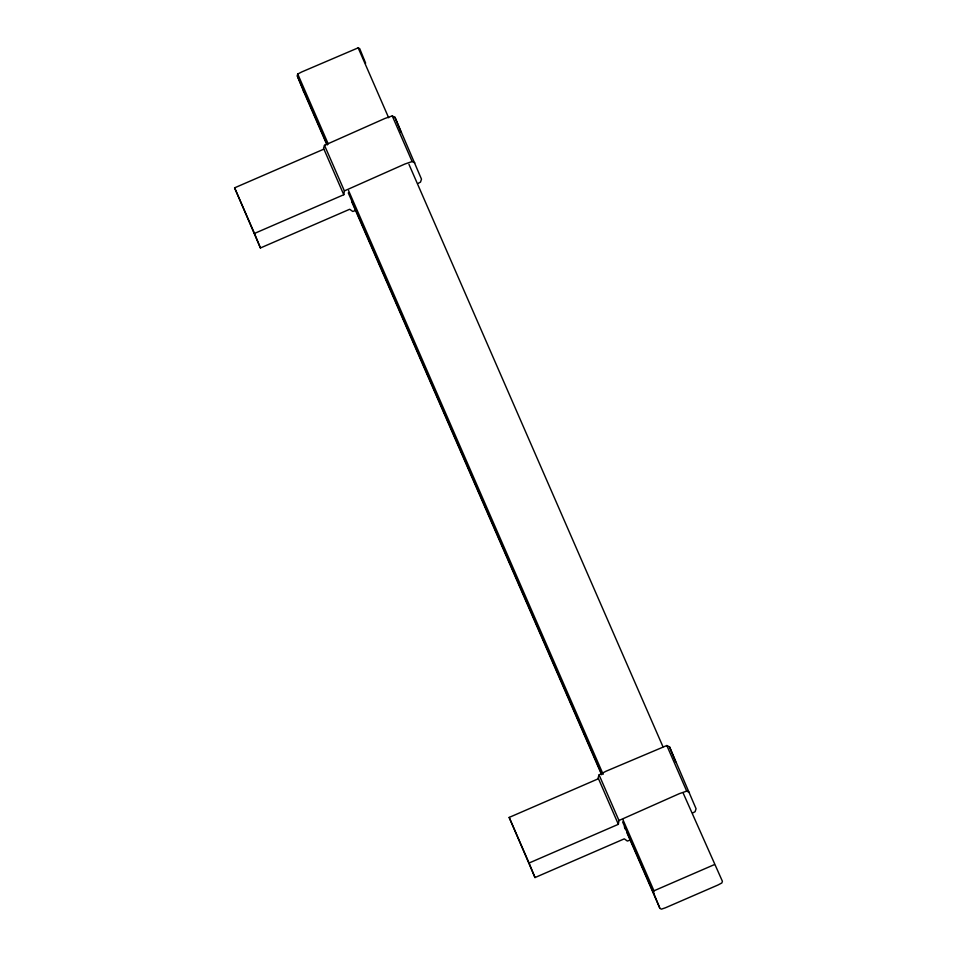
<?xml version="1.0" encoding="UTF-8"?>
<svg xmlns="http://www.w3.org/2000/svg" width="957" height="957" viewBox="0 0 957 957"><rect width="100%" height="100%" fill="white"/><g stroke="black" fill="none" stroke-linecap="round" stroke-linejoin="round"><path stroke-width="1.44" d="M365.646 63.198L359.7 48.616L358.169 47.85L301.611 72.002L297.747 74.048L297.196 75.711L303.692 91.621M418.233 183.313L420.518 182.105L421.487 179.15L394.966 117.292L392.25 115.941L384.929 118.453L324.495 145.308L323.538 148.263L343.778 194.726L254.49 233.436L260.424 247.971L349.7 209.26L352.774 211.473L356.435 210.217M324.495 145.308L344.388 190.91L343.778 194.726M692.82 812.9L695.105 811.692L696.062 808.737L669.541 746.879L666.826 745.527L605.937 771.27L599.082 774.895L598.113 777.85L618.354 824.312L529.065 863.023L534.999 877.557L624.287 838.846L627.349 841.059L631.01 839.803M599.082 774.895L618.964 820.508L618.354 824.312M622.875 819.551L653.954 890.811L653.404 892.474L659.899 908.384L661.431 909.15L665.558 907.738L717.989 884.998L721.853 882.952L722.403 881.289L683.298 793.353M344.388 190.91L404.823 164.054L412.132 161.542L414.848 162.893M618.964 820.508L679.398 793.64L686.707 791.128L689.435 792.48M653.954 890.811L714.377 864.614M260.424 247.971L234.597 187.835L323.885 149.125M534.999 877.557L509.172 817.422L598.46 778.711M392.25 115.941L412.132 161.542M666.826 745.527L686.707 791.128M358.169 47.85L388.65 117.747M408.962 164.341L662.974 746.759M297.747 74.048L328.227 143.933M348.539 190.539L603.149 774.333M297.483 76.404L327.366 144.926M348.276 192.883L601.69 773.938M622.612 821.907L653.691 893.168M303.405 90.939L326.72 144.375M351.817 201.939L601.642 774.763M624.359 826.848L625.555 829.587M626.751 832.327L659.624 907.703M234.597 187.835L254.49 233.436M509.172 817.422L529.065 863.023M669.541 746.879L675.63 761.784M394.966 117.292L401.043 132.198"/></g></svg>
